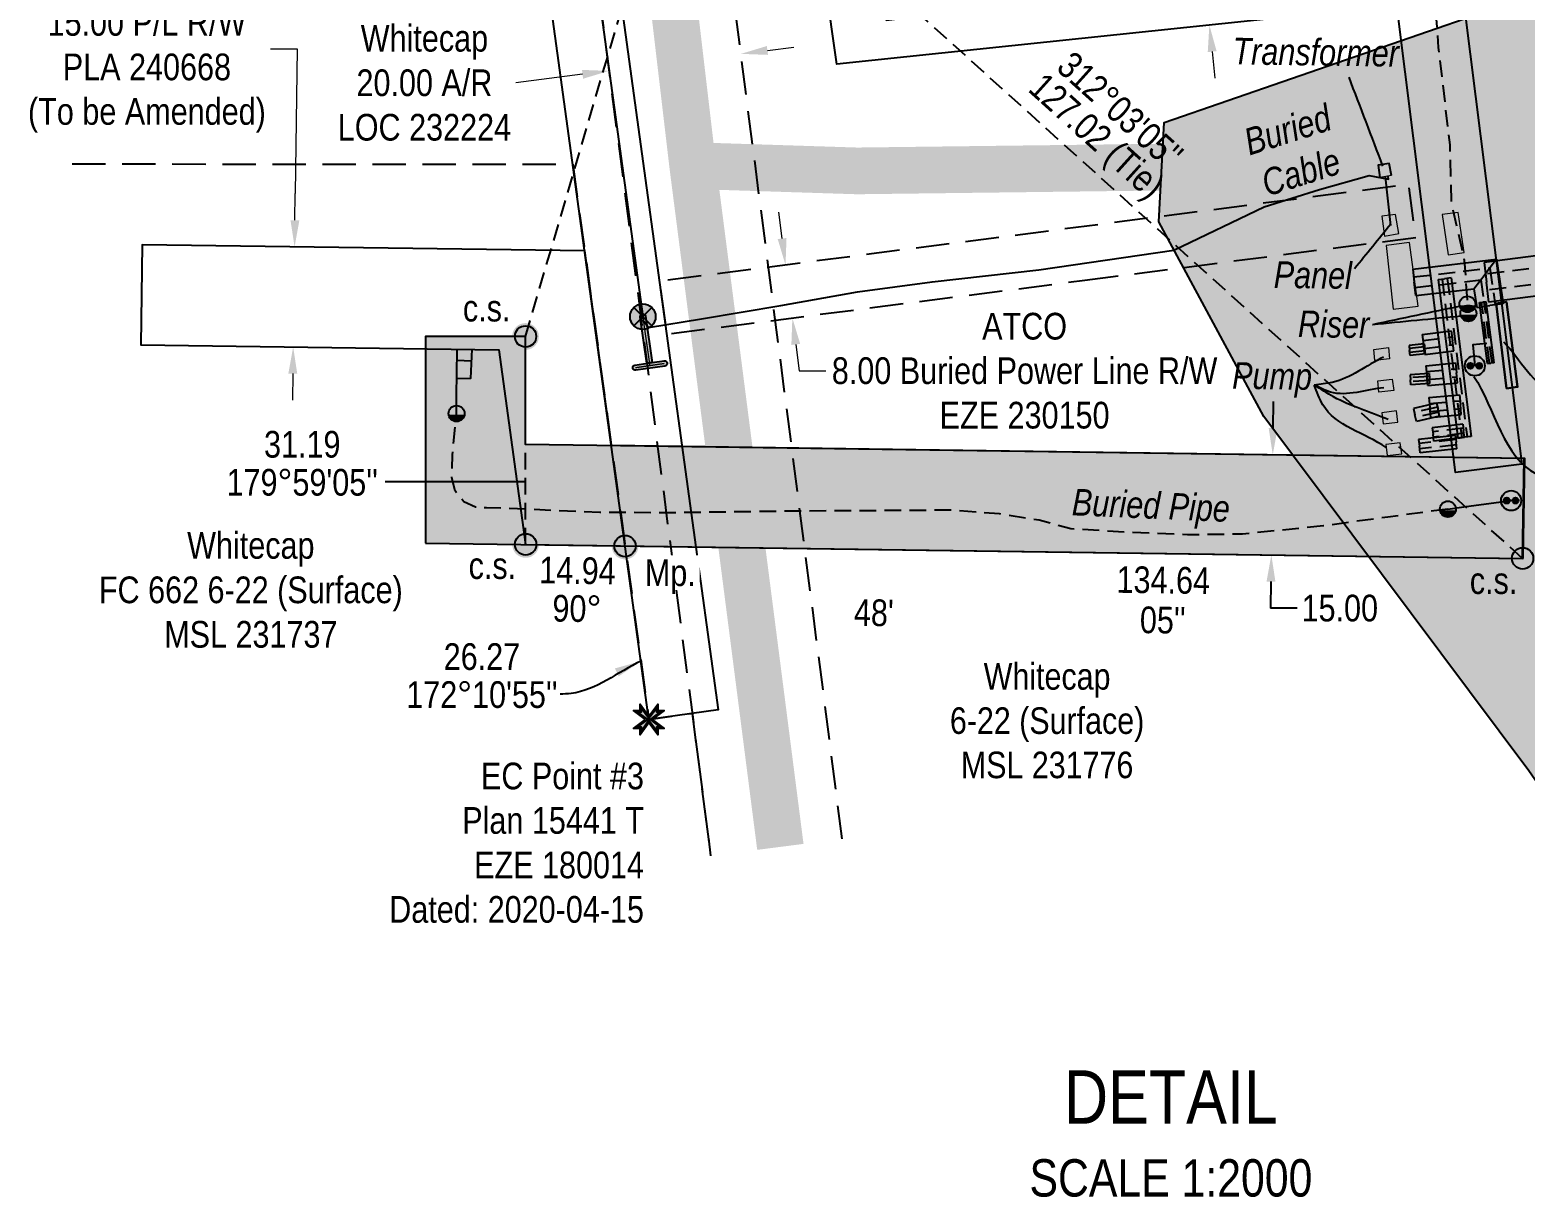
# Model space of a CAD drawing. Extents: x 504673 to 506635, y 6024637 to 6026394.
# Drawn here: x 505764 to 506324, y 6024768 to 6025205 of the extents above; entities that cross this region are included whole.
import ezdxf
from ezdxf.enums import TextEntityAlignment as Align

# ---------------------------------------------------------------- set-up
doc = ezdxf.new("R2010")
doc.units = 0
doc.header["$LTSCALE"] = 5
doc.header["$PDSIZE"] = 0.5
for name, pattern in [('DASHED4', [1.875, 1.25, -0.625]), ('foc-ACCESSROAD', [3.75, 2.5, -1.25]), ('foc-FLOWLINE', [3.75, 2.5, -1.25]), ('foc-TIELINE', [1.875, 1.25, -0.625]), ('foc-TRAV', [1.875, 1.25, -0.625]), ('POWERLINE5', [7.8, 2.4, -0.6, 0.6, -0.6, 0.6, -0.6, 2.4]), ('UG_PIPE', [1.875, 1.25, -0.625])]:
    doc.linetypes.add(name, pattern=pattern)
doc.layers.get('Defpoints').update_dxf_attribs({"color": 9})
for name, color, linetype in [('AS-CABLE', 224, 'foc-CABLE'), ('AS-PIPE-UG', 44, 'UG_PIPE'), ('AS-PIPE-UG-T', 44, 'Continuous'), ('AS-POWER', 104, 'foc-POWER'), ('AS-POWER-EXISTING', 72, 'POWERLINE5'), ('AS-POWER-EXISTING-ANC', 72, 'Continuous'), ('AS-ROADS', 254, 'Continuous'), ('AS-SYMBOL', 7, 'Continuous'), ('C-AR', 13, 'foc-ACCESSROAD'), ('C-RW', 13, 'Continuous'), ('C-WS', 13, 'foc-ACCESSROAD'), ('DETAIL-T', 7, 'Continuous'), ('F-EZE', 190, 'foc-FLOWLINE'), ('L-BD', 7, 'Continuous'), ('L-MON', 1, 'Continuous'), ('L-TIE', 7, 'foc-TIELINE'), ('P-PROPOSED', 10, 'Continuous'), ('P-PROPOSED-H', 21, 'Continuous'), ('P-TRAV', 4, 'foc-TRAV'), ('P-TXT', 4, 'Continuous')]:
    doc.layers.add(name, color=color, linetype=linetype)
for name, color, linetype, lineweight in [('AS-GENERAL', 48, 'Continuous', 18), ('C-AR-T', 13, 'Continuous', 9), ('C-RW-T', 13, 'Continuous', 9), ('C-WS-T', 13, 'Continuous', 9), ('F-EZE-T', 190, 'Continuous', 9), ('T-TEXT', 48, 'Continuous', 18)]:
    doc.layers.add(name, color=color, linetype=linetype, lineweight=lineweight)
for name, color, linetype, true_color in [('AS-PIPE-AG', 7, 'Continuous', 0x7d00fa), ('AS-PIPE-RACK', 7, 'Continuous', 0xc48aff), ('AS-STRUCTURE-H', 7, 'Continuous', 0xa8a8a8), ('AS-STRUCTURE-T', 7, 'Continuous', 0x454545)]:
    doc.layers.add(name, color=color, linetype=linetype, true_color=true_color)
doc.layers.add('AS-STRUCTURE', color=7, linetype='Continuous', lineweight=30, true_color=0x595959)
doc.styles.add('80CG', font='ARIALN.TTF', dxfattribs={"height": 10})
doc.styles.add('80L', font='ARIALN.TTF', dxfattribs={"height": 10})
doc.styles.add('foc-LtypeFont', font='ARIALN.TTF', dxfattribs={"height": 7.35})
doc.linetypes.add('foc-CABLE', pattern='A,2,-1,["C",foc-LtypeFont,S=0.2,R=0,X=-0.625,Y=-0.75],-1.24,8', length=12.24)
doc.linetypes.add('foc-POWER', pattern='A,6,-1,["P",foc-LtypeFont,S=0.2,R=0,X=-0.625,Y=-0.75],-1.24,4', length=12.24)
doc.dimstyles.new('Compass 5 000', dxfattribs={"dimscale": 5, "dimtxt": 9, "dimasz": 2, "dimexe": 0.2, "dimexo": 0.0625, "dimgap": 0.5, "dimtad": 0, "dimtih": 1, "dimtoh": 1, "dimzin": 0, "dimdsep": 46, "dimtxsty": '80CG', "dimcen": 0.1, "dimse1": 1, "dimse2": 1, "dimclrd": 256, "dimclrt": 256, "dimaunit": 1, "dimadec": 4, "dimazin": 0, "dimtfac": 0.06, "dimtofl": 0, "dimtmove": 0, "dimatfit": 1, "dimfxl": 0.2, "dimtolj": 1, "dimtzin": 0, "dimlwd": -1, "dimarcsym": 0})

# ---------------------------------------------------------------- blocks, each defined once
blk = doc.blocks.new('*D462')
at = {"layer": 'Defpoints', "color": 0, "transparency": 16777216}
for p in [(506058.45, 6025118.43), (506049.45, 6025097.1), (506061.01, 6025098.59)]:
    blk.add_point(p, dxfattribs=at)
at = {"layer": 'F-EZE-T', "transparency": 16777216}
for p, q in [((506045.61, 6025126.85), (506044.33, 6025136.77)), ((506050.73, 6025087.18), (506052.01, 6025077.27)), ((506052.01, 6025077.27), (506062.01, 6025077.27))]:
    blk.add_line(p, q, dxfattribs=at)
for points in [[(506047.26, 6025127.07), (506043.96, 6025126.64), (506046.89, 6025116.94)], [(506052.38, 6025087.4), (506049.08, 6025086.97), (506049.45, 6025097.1)]]:
    blk.add_solid(points, dxfattribs=at)
at = {"layer": 'F-EZE-T', "transparency": 16777216, "insert": (506136.5, 6025077.27), "char_height": 10, "attachment_point": 5, "style": '80CG'}
blk.add_mtext('\\A1;ATCO\\P8.00 Buried Power Line R/W\\PEZE 230150', dxfattribs=at)
blk = doc.blocks.new('RISER')
h = blk.add_hatch(color=255)
h.dxf.hatch_style = 1
edge = h.paths.add_edge_path()
edge.add_arc((0, 0), 0.7, 0, 360)
blk.add_hatch(color=13).paths.add_polyline_path([(0.58, -0.15), (-0.58, -0.15, 0.774597)])
at = {"color": 13}
blk.add_line((-0.58, -0.15), (0.58, -0.15), dxfattribs=at)
blk.add_circle((0, 0), 0.6, dxfattribs=at)
blk = doc.blocks.new('PIG')
h = blk.add_hatch(color=255)
h.dxf.hatch_style = 1
edge = h.paths.add_edge_path()
edge.add_arc((0, 0), 0.85, 0, 360)
at = {"layer": 'AS-SYMBOL'}
h = blk.add_hatch(color=13, dxfattribs=at)
h.dxf.hatch_style = 1
h.paths.add_polyline_path([(-0.1, 0, 1), (-0.55, 0, 1)])
h = blk.add_hatch(color=13, dxfattribs=at)
h.dxf.hatch_style = 1
h.paths.add_polyline_path([(0.1, 0, 1), (0.55, 0, 1)])
at = {"layer": 'AS-SYMBOL', "color": 13}
for centre, radius in [((0, 0), 0.75), ((-0.33, 0), 0.225), ((0.33, 0), 0.225)]:
    blk.add_circle(centre, radius, dxfattribs=at)
blk = doc.blocks.new('PLIA')
at = {"color": 255, "const_width": 1}
blk.add_lwpolyline([(-0.5, 0, 1), (0.5, 0, 1)], format="xyb", close=True, dxfattribs=at)
blk = doc.blocks.new('PLIAA')
blk.add_blockref('PLIA', (0, 0))
blk = doc.blocks.new('PLIB')
at = {"color": 1}
blk.add_circle((0, 0), 0.8, dxfattribs=at)
blk = doc.blocks.new('PLIBB')
blk.add_blockref('PLIB', (0, 0))
blk = doc.blocks.new('PLICC')
for name in ['PLIAA', 'PLIBB']:
    blk.add_blockref(name, (0, 0))
blk = doc.blocks.new('PLI')
blk.add_blockref('PLICC', (0, 0))
blk = doc.blocks.new('*D480')
at = {"layer": 'Defpoints', "color": 0, "transparency": 16777216}
for p in [(506166.54, 6025046.67), (506166.01, 6025009.2), (506228.99, 6025008.32)]:
    blk.add_point(p, dxfattribs=at)
at = {"layer": 'P-TXT', "transparency": 16777216}
for p, q in [((506229.66, 6025055.79), (506229.8, 6025065.79)), ((506228.85, 6024998.32), (506228.71, 6024988.32)), ((506238.71, 6024988.32), (506228.71, 6024988.32))]:
    blk.add_line(p, q, dxfattribs=at)
for points in [[(506227.99, 6025055.81), (506231.32, 6025055.77), (506229.52, 6025045.79)], [(506227.19, 6024998.34), (506230.52, 6024998.29), (506228.99, 6025008.32)]]:
    blk.add_solid(points, dxfattribs=at)
at = {"layer": 'P-TXT', "transparency": 16777216, "insert": (506254.65, 6024988.32), "char_height": 10, "attachment_point": 5, "style": '80CG'}
blk.add_mtext('\\A1;15.00', dxfattribs=at)
blk = doc.blocks.new('POWERPOLE')
h = blk.add_hatch(color=255)
edge = h.paths.add_edge_path()
edge.add_arc((0, 0), 0.96, 0, 360)
at = {"linetype": 'Continuous'}
for p, q in [((0.68, -0.68), (-0.68, 0.68)), ((-0.68, -0.68), (0.68, 0.68))]:
    blk.add_line(p, q, dxfattribs=at)
blk.add_circle((0, 0), 0.96, dxfattribs=at)
blk = doc.blocks.new('*U501')
h = blk.add_hatch(color=255)
h.dxf.hatch_style = 1
edge = h.paths.add_edge_path()
edge.add_arc((-0.53, 3.67), 0.2, 8.2022, 188.2022, ccw=False)
edge.add_line((-0.33, 3.7), (0.17, 0.23))
edge.add_line((0.17, 0.23), (-0.23, 0.17))
edge.add_line((-0.23, 0.17), (-0.73, 3.64))
h = blk.add_hatch(color=255)
h.dxf.hatch_style = 1
edge = h.paths.add_edge_path()
edge.add_arc((-1.09, -0.16), 0.2, 98.2022, 278.2022, ccw=False)
edge.add_line((-1.12, 0.04), (0.17, 0.23))
edge.add_line((0.17, 0.23), (1.06, 0.35))
edge.add_arc((1.09, 0.16), 0.2, -81.7978, 98.2022, ccw=False)
edge.add_line((1.12, -0.04), (-1.06, -0.35))
at = {"color": 255, "flags": 128}
blk.add_lwpolyline([(-0.73, 3.64, -1), (-0.33, 3.7), (0.17, 0.23), (-0.23, 0.17)], format="xyb", close=True, dxfattribs=at)
at = {"color": 72, "const_width": 0.1, "flags": 128}
for points in [[(-0.53, 3.67), (0, 0)], [(-1.09, -0.16), (1.09, 0.16)]]:
    blk.add_lwpolyline(points, dxfattribs=at)
at = {"color": 255}
blk.add_lwpolyline([(-1.06, -0.35, -1), (-1.12, 0.04), (0.17, 0.23), (1.06, 0.35, -1), (1.12, -0.04)], format="xyb", close=True, dxfattribs=at)
blk = doc.blocks.new('*D505')
at = {"layer": 'C-RW-T', "transparency": 16777216}
for p, q in [((506206.53, 6025294.89), (506196.53, 6025294.89)), ((506196.53, 6025294.89), (506201.07, 6025251.6)), ((506202.12, 6025241.65), (506201.07, 6025251.6)), ((506206.81, 6025196.91), (506207.85, 6025186.96))]:
    blk.add_line(p, q, dxfattribs=at)
for points in [[(506203.77, 6025241.82), (506200.46, 6025241.48), (506203.16, 6025231.7)], [(506208.46, 6025197.08), (506205.15, 6025196.73), (506205.76, 6025206.85)]]:
    blk.add_solid(points, dxfattribs=at)
at = {"layer": 'Defpoints', "color": 0, "transparency": 16777216}
for p in [(506196.34, 6025230.99), (506203.16, 6025231.7), (506198.94, 6025206.14)]:
    blk.add_point(p, dxfattribs=at)
at = {"layer": 'C-RW-T', "transparency": 16777216, "insert": (506245.62, 6025294.89), "char_height": 10, "attachment_point": 5, "style": '80CG'}
blk.add_mtext('\\A1;Whitecap\\P10.00 P/L R/W\\PPLA 240167', dxfattribs=at)
blk = doc.blocks.new('TEMP')
h = blk.add_hatch(color=255)
h.dxf.hatch_style = 1
h.paths.add_polyline_path([(0, 0.25), (-0.67, 1.15), (-0.67, 0.67), (-1.15, 0.67), (-0.25, 0), (-1.15, -0.67), (-0.67, -0.67), (-0.67, -1.15), (0, -0.25), (0.67, -1.15), (0.67, -0.67), (1.15, -0.67), (0.25, 0), (1.15, 0.67), (0.67, 0.67), (0.67, 1.15)])
h.paths.add_polyline_path([(0.57, 0.85), (0.57, 0.57), (0.85, 0.57), (0.08, 0), (0.85, -0.57), (0.57, -0.57), (0.57, -0.85), (0, -0.08), (-0.57, -0.85), (-0.57, -0.57), (-0.85, -0.57), (-0.08, 0), (-0.85, 0.57), (-0.57, 0.57), (-0.57, 0.85), (0, 0.08)], flags=16)
h = blk.add_hatch(color=1)
h.dxf.hatch_style = 1
h.paths.add_polyline_path([(0, 0.08), (-0.57, 0.85), (-0.57, 0.57), (-0.85, 0.57), (-0.08, 0), (-0.85, -0.57), (-0.57, -0.57), (-0.57, -0.85), (0, -0.08), (0.57, -0.85), (0.57, -0.57), (0.85, -0.57), (0.08, 0), (0.85, 0.57), (0.57, 0.57), (0.57, 0.85)])
at = {"color": 1}
for p, q in [((-0.08, 0), (0.08, 0)), ((0, 0.08), (0, -0.08))]:
    blk.add_line(p, q, dxfattribs=at)
at = {"color": 255, "flags": 128}
blk.add_lwpolyline([(-0.25, 0), (-1.15, 0.67), (-0.67, 0.67), (-0.67, 1.15), (0, 0.25), (0.67, 1.15), (0.67, 0.67), (1.15, 0.67), (0.25, 0), (1.15, -0.67), (0.67, -0.67), (0.67, -1.15), (0, -0.25), (-0.67, -1.15), (-0.67, -0.67), (-1.15, -0.67)], close=True, dxfattribs=at)
at = {"color": 1, "flags": 128}
blk.add_lwpolyline([(-0.08, 0), (-0.85, 0.57), (-0.57, 0.57), (-0.57, 0.85), (0, 0.08), (0.57, 0.85), (0.57, 0.57), (0.85, 0.57), (0.08, 0), (0.85, -0.57), (0.57, -0.57), (0.57, -0.85), (0, -0.08), (-0.57, -0.85), (-0.57, -0.57), (-0.85, -0.57)], close=True, dxfattribs=at)
blk = doc.blocks.new('*D509')
at = {"layer": 'C-AR-T', "transparency": 16777216}
for p, q in [((506040.09, 6025197.33), (506050.01, 6025198.61)), ((505970.8, 6025188.39), (505945.83, 6025185.16))]:
    blk.add_line(p, q, dxfattribs=at)
for points in [[(506039.88, 6025198.99), (506040.31, 6025195.68), (506030.18, 6025196.05)], [(505970.59, 6025190.04), (505971.02, 6025186.74), (505980.72, 6025189.67)]]:
    blk.add_solid(points, dxfattribs=at)
at = {"layer": 'Defpoints', "color": 0, "transparency": 16777216}
for p in [(506030.18, 6025196.05), (506032.42, 6025178.67), (505982.97, 6025172.28)]:
    blk.add_point(p, dxfattribs=at)
at = {"layer": 'C-AR-T', "transparency": 16777216, "insert": (505911.54, 6025185.16), "char_height": 10, "attachment_point": 5, "style": '80CG'}
blk.add_mtext('\\A1;Whitecap\\P20.00 A/R\\PLOC 232224', dxfattribs=at)
blk = doc.blocks.new('*D515')
at = {"layer": 'C-RW-T', "transparency": 16777216}
for p, q in [((505853.9, 6025197.99), (505863.9, 6025197.99)), ((505863.9, 6025197.99), (505863.15, 6025143.72)), ((505863.01, 6025133.72), (505863.15, 6025143.72)), ((505862.2, 6025076.24), (505862.06, 6025066.25))]:
    blk.add_line(p, q, dxfattribs=at)
for points in [[(505861.34, 6025133.74), (505864.67, 6025133.7), (505862.87, 6025123.72)], [(505860.54, 6025076.27), (505863.87, 6025076.22), (505862.34, 6025086.24)]]:
    blk.add_solid(points, dxfattribs=at)
at = {"layer": 'Defpoints', "color": 0, "transparency": 16777216}
for p in [(505862.87, 6025123.72), (505865.93, 6025123.68), (505865.41, 6025086.2)]:
    blk.add_point(p, dxfattribs=at)
at = {"layer": 'C-RW-T', "transparency": 16777216, "insert": (505807.52, 6025197.99), "char_height": 10, "attachment_point": 5, "style": '80CG'}
blk.add_mtext('\\A1;Whitecap\\P15.00 P/L R/W\\PPLA 240668\\P(To be Amended)', dxfattribs=at)

msp = doc.modelspace()

# ---------------------------------------------------------------- hatches: boundary and pattern name
at = {"layer": 'AS-ROADS'}
h = msp.add_hatch(color=256, dxfattribs=at)
h.dxf.hatch_style = 1
h.paths.add_polyline_path([(506569.951, 6024971.888), (506582.566, 6024950.043), (506592.338, 6024907.058), (506634.543, 6024879.225), (506613.168, 6024851.098), (506557.256, 6024823.828), (506468.688, 6024774.868), (506397.636, 6024823.4), (506325.456, 6024927.423), (506226.121, 6025060.128), (506186.788, 6025133.163), (506188.781, 6025170.358), (506308.168, 6025211.508), (506323.906, 6025279.883), (506335.376, 6025426.883), (506416.838, 6025446.323), (506481.883, 6025427.985), (506491.356, 6025386.37)])
at = {"layer": 'AS-STRUCTURE-H'}
h = msp.add_hatch(color=256, dxfattribs=at)
h.dxf.hatch_style = 1
h.paths.add_polyline_path([(506313.283, 6025102.55), (506317.106, 6025103.123), (506321.281, 6025071.273), (506317.188, 6025070.69)])
at = {"layer": 'P-PROPOSED-H'}
h = msp.add_hatch(color=256, dxfattribs=at)
h.dxf.hatch_style = 1
h.paths.add_polyline_path([(505911.971, 6025012.75), (506323.171, 6025006.998), (506323.695, 6025044.474), (505949.441, 6025049.709), (505949.431, 6025090.163), (505911.951, 6025090.153)])

# ---------------------------------------------------------------- linework, layer by layer
at = {"layer": 'AS-CABLE'}
msp.add_line((506271.651, 6025150, 2206.61), (506273.588, 6025131.728, 2206.032), dxfattribs=at)
at = {"layer": 'AS-CABLE', "flags": 128}
msp.add_lwpolyline([(505993.366, 6025096.338), (505995.496, 6025093.545), (506015.333, 6025096.75), (506045.118, 6025101.79), (506073.878, 6025106.888), (506101.901, 6025110.593), (506141.798, 6025115.173), (506192.376, 6025122.488), (506226.348, 6025138.775), (506247.003, 6025145.29), (506265.593, 6025150.43), (506272.838, 6025149.11), (506272.826, 6025150.153)], dxfattribs=at)
at = {"layer": 'AS-GENERAL', "flags": 128}
for points in [[(506271.403, 6025127.8), (506276.711, 6025128.703), (506275.578, 6025135.893), (506270.346, 6025135.195)], [(506301.281, 6025121.663), (506299.046, 6025136.628), (506293.023, 6025135.808), (506295.266, 6025120.805)], [(506280.821, 6025125.385), (506272.031, 6025124.24), (506274.708, 6025100.358), (506284.031, 6025101.543)], [(506267.353, 6025085.278), (506272.843, 6025086.013), (506273.328, 6025081.765), (506267.818, 6025081.123)], [(506268.881, 6025073.495), (506274.321, 6025074.11), (506274.881, 6025069.945), (506269.323, 6025069.263)], [(506270.343, 6025061.52), (506270.863, 6025057.438), (506276.388, 6025058.053), (506275.843, 6025062.283)]]:
    msp.add_lwpolyline(points, close=True, dxfattribs=at)
msp.add_lwpolyline([(506271.853, 6025049.655), (506272.411, 6025045.54), (506277.921, 6025046.193), (506277.296, 6025050.273), (506271.853, 6025049.655)], dxfattribs=at)
at = {"layer": 'AS-PIPE-AG', "flags": 128}
for points in [[(506273.963, 6025150.443), (506273.188, 6025155.023), (506269.003, 6025154.383), (506269.653, 6025149.77)], [(505923.568, 6025061.245), (505923.591, 6025067.93), (505923.761, 6025084.875)], [(505929.318, 6025085.383), (505928.858, 6025074.468), (505923.681, 6025074.295)], [(506309.798, 6025087.555), (506304.491, 6025087.018), (506305.256, 6025079.155)], [(505923.743, 6025081.275), (505929.223, 6025081.07)], [(506295.158, 6025025.45), (506301.083, 6025026.305), (506318.818, 6025028.668)]]:
    msp.add_lwpolyline(points, dxfattribs=at)
at = {"layer": 'AS-PIPE-RACK', "linetype": 'Continuous'}
for p, q in [((506399.395, 6025129.316), (506308.697, 6025117.933)), ((506281.967, 6025115.429), (506313.413, 6025119.079)), ((506308.697, 6025117.933), (506309.631, 6025110.496)), ((506313.413, 6025119.079), (506309.178, 6025113.557)), ((506313.413, 6025119.079), (506315.873, 6025102.445)), ((506281.967, 6025115.429), (506282.543, 6025110.465)), ((506304.943, 6025108.034), (506309.178, 6025113.557)), ((506401.262, 6025114.441), (506310.564, 6025103.058)), ((506283.12, 6025105.501), (506282.543, 6025110.465)), ((506283.12, 6025105.501), (506304.943, 6025108.034)), ((506291.465, 6025111.474), (506293.945, 6025111.784)), ((506291.465, 6025111.474), (506298.883, 6025052.082)), ((506296.424, 6025112.094), (506293.945, 6025111.784)), ((506296.424, 6025112.094), (506303.842, 6025052.702)), ((506304.943, 6025108.034), (506305.986, 6025100.983)), ((506310.564, 6025103.058), (506309.631, 6025110.496)), ((506305.986, 6025100.983), (506310.929, 6025101.714)), ((506307.041, 6025102.829), (506308.28, 6025102.99)), ((506310.017, 6025079.996), (506307.041, 6025102.829)), ((506309.519, 6025103.152), (506308.28, 6025102.99)), ((506312.495, 6025080.318), (506309.519, 6025103.152)), ((506315.873, 6025102.445), (506310.929, 6025101.714)), ((506285.577, 6025090.851), (506296.374, 6025092.235)), ((506285.577, 6025090.851), (506286.054, 6025087.133)), ((506296.374, 6025092.235), (506296.851, 6025088.518)), ((506286.267, 6025087.435), (506280.611, 6025086.767)), ((506280.611, 6025086.767), (506280.831, 6025084.906)), ((506281.05, 6025083.045), (506280.831, 6025084.906)), ((506286.531, 6025083.416), (506286.054, 6025087.133)), ((506286.267, 6025087.435), (506286.487, 6025085.573)), ((506286.707, 6025083.712), (506286.487, 6025085.573)), ((506286.531, 6025083.416), (506297.327, 6025084.8)), ((506297.327, 6025084.8), (506296.851, 6025088.518)), ((506286.707, 6025083.712), (506281.05, 6025083.045)), ((506286.887, 6025079.214), (506297.988, 6025080.278)), ((506286.887, 6025079.214), (506287.244, 6025075.483)), ((506297.988, 6025080.278), (506298.346, 6025076.547)), ((506310.017, 6025079.996), (506311.256, 6025080.157)), ((506312.495, 6025080.318), (506311.256, 6025080.157)), ((506288.194, 6025076.28), (506280.989, 6025075.83)), ((506280.989, 6025075.83), (506281.105, 6025073.96)), ((506281.222, 6025072.089), (506281.105, 6025073.96)), ((506287.601, 6025071.752), (506287.244, 6025075.483)), ((506288.194, 6025076.28), (506288.311, 6025074.41)), ((506288.428, 6025072.539), (506288.311, 6025074.41)), ((506298.703, 6025072.816), (506298.346, 6025076.547)), ((506288.428, 6025072.539), (506281.222, 6025072.089)), ((506287.601, 6025071.752), (506298.703, 6025072.816)), ((506287.996, 6025067.241), (506299.479, 6025068.341)), ((506299.479, 6025068.341), (506299.836, 6025064.61)), ((506290.94, 6025065.173), (506282.239, 6025063.217)), ((506282.239, 6025063.217), (506282.787, 6025060.779)), ((506287.996, 6025067.241), (506288.353, 6025063.51)), ((506288.711, 6025059.779), (506288.353, 6025063.51)), ((506290.94, 6025065.173), (506291.488, 6025062.735)), ((506292.036, 6025060.298), (506291.488, 6025062.735)), ((506300.194, 6025060.879), (506299.836, 6025064.61)), ((506283.335, 6025058.341), (506282.787, 6025060.779)), ((506292.036, 6025060.298), (506283.335, 6025058.341)), ((506288.711, 6025059.779), (506300.194, 6025060.879)), ((506300.74, 6025057.346), (506289.325, 6025055.904)), ((506300.74, 6025057.346), (506301.053, 6025054.867)), ((506297.962, 6025052.99), (506284.199, 6025051.531)), ((506284.199, 6025051.531), (506284.463, 6025049.046)), ((506289.325, 6025055.904), (506289.638, 6025053.425)), ((506289.951, 6025050.946), (506289.638, 6025053.425)), ((506301.366, 6025052.388), (506289.951, 6025050.946)), ((506297.962, 6025052.99), (506298.225, 6025050.505)), ((506298.883, 6025052.082), (506301.362, 6025052.392)), ((506301.366, 6025052.388), (506301.053, 6025054.867)), ((506303.842, 6025052.702), (506301.362, 6025052.392)), ((506284.726, 6025046.561), (506284.463, 6025049.046)), ((506298.489, 6025048.021), (506284.726, 6025046.561)), ((506298.489, 6025048.021), (506298.225, 6025050.505))]:
    msp.add_line(p, q, dxfattribs=at)
at = {"layer": 'AS-PIPE-RACK', "linetype": 'DASHED4'}
for p, q in [((506399.955, 6025124.854), (506309.258, 6025113.471)), ((506400.702, 6025118.904), (506310.004, 6025107.521)), ((506282.313, 6025112.451), (506310.872, 6025115.766)), ((506310.872, 6025115.766), (506312.907, 6025102.007)), ((506282.774, 6025108.48), (506307.484, 6025111.348)), ((506292.953, 6025111.66), (506300.37, 6025052.268)), ((506294.937, 6025111.908), (506302.354, 6025052.516)), ((506307.484, 6025111.348), (506308.952, 6025101.422)), ((506310.761, 6025080.092), (506307.784, 6025102.926)), ((506311.752, 6025080.222), (506308.776, 6025103.055)), ((506285.863, 6025088.62), (506296.66, 6025090.005)), ((506286.399, 6025086.318), (506280.743, 6025085.65)), ((506286.575, 6025084.829), (506280.919, 6025084.161)), ((506286.245, 6025085.646), (506297.041, 6025087.031)), ((506288.264, 6025075.158), (506281.059, 6025074.708)), ((506288.358, 6025073.661), (506281.152, 6025073.211)), ((506287.101, 6025076.976), (506298.203, 6025078.039)), ((506287.387, 6025073.991), (506298.488, 6025075.054)), ((506291.269, 6025063.711), (506282.567, 6025061.754)), ((506288.21, 6025065.003), (506299.693, 6025066.102)), ((506288.496, 6025062.018), (506299.979, 6025063.118)), ((506291.708, 6025061.76), (506283.006, 6025059.804)), ((506298.12, 6025051.499), (506284.357, 6025050.04)), ((506300.928, 6025055.859), (506289.513, 6025054.417)), ((506301.178, 6025053.876), (506289.763, 6025052.433)), ((506298.331, 6025049.511), (506284.568, 6025048.052))]:
    msp.add_line(p, q, dxfattribs=at)
at = {"layer": 'AS-PIPE-UG', "flags": 128}
for points in [[(506023.941, 6025461.915), (506043.781, 6025431.048), (506055.626, 6025387.378), (506058.718, 6025359.578), (506063.141, 6025322.433), (506063.033, 6025313.233), (506065.996, 6025300.69), (506070.708, 6025263.28), (506074.998, 6025225.673), (506078.631, 6025212.89), (506084.743, 6025208.64), (506109.903, 6025212.358), (506158.553, 6025217.693), (506197.973, 6025223.428), (506235.896, 6025226.458), (506246.338, 6025228.315), (506256.908, 6025229.95), (506277.746, 6025231.263), (506287.801, 6025229.033), (506289.663, 6025223.348), (506291.568, 6025198.44), (506295.846, 6025162.023), (506296.358, 6025140.868), (506301.293, 6025118.745), (506302.508, 6025102.248)], [(506295.123, 6025025.463), (506272.658, 6025022.48), (506248.543, 6025019.195), (506218.216, 6025016.068), (506197.526, 6025015.835), (506176.696, 6025016.723), (506153.793, 6025018.048), (506141.993, 6025021.298), (506127.066, 6025023.668), (506109.611, 6025025.06), (506086.283, 6025024.91), (506048.258, 6025024.695), (506005.756, 6025024.118), (505977.316, 6025024.163), (505941.991, 6025025.775), (505934.806, 6025025.89), (505930.633, 6025026.245), (505926.298, 6025028.16), (505923.021, 6025032.368), (505921.828, 6025037.203), (505922.086, 6025045.815), (505923.571, 6025061.228)]]:
    msp.add_lwpolyline(points, dxfattribs=at)
at = {"layer": 'AS-POWER', "flags": 128}
msp.add_lwpolyline([(505935.156, 6025469.214), (505943.773, 6025461.888), (505961.635, 6025330.329), (505976.646, 6025219.775), (505993.416, 6025097.595)], dxfattribs=at)
at = {"layer": 'AS-ROADS', "flags": 128}
msp.add_lwpolyline([(505963.77, 6025481.041, 17.5, 17.5, 0), (505976.556, 6025438.32, 17.5, 17.5, 0), (505990.664, 6025334.272, 17.5, 17.5, 0), (505992.531, 6025320.505, 17.5, 17.5, 0), (506012.098, 6025154.17, 17.5, 17.5, 0), (506037.706, 6024955.315, 17.5, 17.5, 0), (506044.957, 6024898.901, 0, 0, 0)], format="xyseb", dxfattribs=at)
msp.add_lwpolyline([(506569.951, 6024971.888), (506582.566, 6024950.043), (506592.338, 6024907.058), (506634.543, 6024879.225), (506613.168, 6024851.098), (506557.256, 6024823.828), (506468.688, 6024774.868), (506397.636, 6024823.4), (506325.456, 6024927.423), (506226.121, 6025060.128), (506186.788, 6025133.163), (506188.781, 6025170.358), (506308.168, 6025211.508), (506323.906, 6025279.883), (506335.376, 6025426.883), (506416.838, 6025446.323), (506481.883, 6025427.985), (506491.356, 6025386.37)], close=True, dxfattribs=at)
at = {"layer": 'AS-ROADS', "const_width": 17.5, "flags": 128}
msp.add_lwpolyline([(506193.023, 6025153.674), (506073.751, 6025152.195), (506012.098, 6025154.17)], dxfattribs=at)
at = {"layer": 'AS-STRUCTURE', "flags": 128}
msp.add_lwpolyline([(506313.283, 6025102.55), (506317.106, 6025103.123), (506321.281, 6025071.273), (506317.188, 6025070.69)], close=True, dxfattribs=at)
at = {"layer": 'C-AR', "flags": 128}
for points in [[(506068.154, 6024901.906), (506011.958, 6025337.165), (505993.342, 6025481.347), (505992.874, 6025484.887)], [(505942.564, 6025478.238), (505943.484, 6025477.038), (505962.475, 6025330.443), (506018.822, 6024895.515)]]:
    msp.add_lwpolyline(points, dxfattribs=at)
at = {"layer": 'C-RW', "flags": 128}
msp.add_lwpolyline([(506016.549, 6025501.983), (506054.738, 6025449.098), (506069.598, 6025344.995), (506087.501, 6025219.58), (506297.818, 6025241.628), (506322.846, 6025042.3), (506298.054, 6025039.188), (506276.076, 6025214.225), (506066.166, 6025192.22), (506044.839, 6025341.632), (506030.873, 6025439.466), (505996.292, 6025487.355)], dxfattribs=at)
msp.add_lwpolyline([(506323.434, 6025007.014), (506323.958, 6025044.491), (505981.623, 6025049.259), (505971.609, 6025122.2), (505805.775, 6025124.519), (505805.251, 6025087.042), (505939.434, 6025085.166), (505949.451, 6025012.225)], close=True, dxfattribs=at)
at = {"layer": 'C-RW-T'}
msp.add_line((506273.963, 6025150.443), (506269.653, 6025149.77), dxfattribs=at)
at = {"layer": 'C-WS', "flags": 128}
msp.add_lwpolyline([(505779.547, 6025154.795), (505846.481, 6025154.779), (505932.444, 6025154.758), (505967.14, 6025154.75), (505995.708, 6024946.67), (506011.906, 6024948.894), (506018.822, 6024895.515)], dxfattribs=at)
at = {"layer": 'F-EZE', "linetype": 'Continuous', "flags": 128}
msp.add_lwpolyline([(505940.034, 6025475.156), (505950.852, 6025466.275), (506021.7, 6024950.239), (505995.708, 6024946.67), (505926.258, 6025452.52), (505923.387, 6025454.877)], dxfattribs=at)
at = {"layer": 'F-EZE', "flags": 128}
msp.add_lwpolyline([(506159.129, 6025111.256), (506283.096, 6025127.254), (506280.536, 6025147.089), (505999.651, 6025110.839), (506002.371, 6025091.025), (506115.086, 6025105.572)], close=True, dxfattribs=at)
at = {"layer": 'L-TIE'}
for p, q in [((505949.431, 6025090.163), (506054.738, 6025449.098)), ((506323.171, 6025006.998), (506087.501, 6025219.58))]:
    msp.add_line(p, q, dxfattribs=at)
at = {"layer": 'P-PROPOSED', "flags": 128}
msp.add_lwpolyline([(505911.971, 6025012.75), (506323.171, 6025006.998), (506323.695, 6025044.474), (505949.441, 6025049.709), (505949.431, 6025090.163), (505911.951, 6025090.153)], close=True, dxfattribs=at)
at = {"layer": 'P-TRAV'}
msp.add_line((505949.451, 6025012.225), (505949.441, 6025049.709), dxfattribs=at)

# ---------------------------------------------------------------- block references
at = {"layer": 'AS-POWER-EXISTING', "xscale": 4.997323649999984, "yscale": 4.997323649999984, "zscale": 4.997323649999984}
msp.add_blockref('POWERPOLE', (505993.416, 6025097.595), dxfattribs=at)
at = {"layer": 'AS-POWER-EXISTING-ANC', "xscale": 4.997323649999984, "yscale": 4.997323649999984, "zscale": 4.997323649999984}
msp.add_blockref('*U501', (505996.061, 6025079.245), dxfattribs=at)
at = {"layer": 'AS-SYMBOL'}
for name, p, xscale, yscale, zscale in [('RISER', (506302.478, 6025102.253), 4.997323499999958, 4.997323499999958, 4.997323499999958), ('RISER', (506302.83, 6025098.826), 4.997323499999958, 4.997323499999958, 4.997323499999958), ('PIG', (506305.256, 6025079.155), 4.997323499999958, 4.997323499999958, 4.997323499999958), ('RISER', (505923.573, 6025061.253), 4.997323649999988, 4.997323649999988, 4.997323649999988), ('RISER', (506295.163, 6025025.455), 4.997323649999977, 4.997323649999977, 4.997323649999977), ('PIG', (506318.861, 6025028.648), 4.997323649999977, 4.997323649999977, 4.997323649999977)]:
    msp.add_blockref(name, p, dxfattribs=dict(at, xscale=xscale, yscale=yscale, zscale=zscale))
at = {"layer": 'L-MON'}
for name, p, xscale, yscale, zscale in [('PLI', (505949.431, 6025090.163), 4.997323649999984, 4.997323649999984, 4.997323649999984), ('PLI', (505949.451, 6025012.225), 4.997323649999984, 4.997323649999984, 4.997323649999984), ('PLI', (506323.171, 6025006.998), 4.997323649999977, 4.997323649999977, 4.997323649999977), ('TEMP', (505995.708, 6024946.67), 4.997323649999995, 4.997323649999995, 4.997323649999995)]:
    msp.add_blockref(name, p, dxfattribs=dict(at, xscale=xscale, yscale=yscale, zscale=zscale))

# ---------------------------------------------------------------- texts
at = {"layer": 'AS-CABLE', "insert": (506233.56, 6025172.436), "char_height": 9.99465, "width": 33.75177, "attachment_point": 2, "rotation": 17.50632, "style": '80L'}
msp.add_mtext('{\\fArial Narrow|b0|i1|c0|p34;Buried Cable}', dxfattribs=at)
at = {"layer": 'AS-PIPE-UG-T', "insert": (506184.084, 6025031.886), "char_height": 9.99465, "width": 59.00428, "attachment_point": 2, "rotation": 357.56028, "style": '80L'}
msp.add_mtext('{\\fArial Narrow|b0|i1|c0|p34;Buried Pipe}', dxfattribs=at)
at = {"layer": 'DETAIL-T', "color": 3, "insert": (506191.345, 6024791.431), "char_height": 19.98929, "width": 105.44912, "attachment_point": 5, "style": '80CG'}
msp.add_mtext('\\pxqc;DETAIL\\P{\\H0.7x;SCALE 1:2000}', dxfattribs=at)
at = {"layer": 'L-BD', "style": '80L'}
for s, height, rotation, p in [("312°03'05''", 9.99465, 317.9484, (506172.356, 6025175.006)), ('127.02 (Tie)', 9.99465, 317.9484, (506162.816, 6025164.43)), ('14.94', 9.9946, 359.10256, (505968.921, 6025002.458)), ('134.64', 9.9946, 359.20921, (506188.493, 6024998.886)), ('90°', 9.9946, 359.10256, (505968.698, 6024988.217)), ("48'", 9.9946, 359.10256, (506079.992, 6024986.66)), ("05''", 9.9946, 359.20921, (506188.286, 6024983.895))]:
    msp.add_text(s, height=height, rotation=rotation, dxfattribs=at).set_placement(p, align=Align.MIDDLE)
at = {"layer": 'L-BD', "insert": (505904.956, 6024975.206), "char_height": 9.99465, "width": 56.27723, "attachment_point": 1, "line_spacing_factor": 0.855, "style": '80L'}
msp.add_mtext("\\pxqc;26.27\\P172°10'55''", dxfattribs=at)
at = {"layer": 'L-MON', "attachment_point": 1, "style": '80L'}
for s, insert, char_height, width in [('\\pxqr;c.s.', (505926.85, 6025105.771), 9.9946, 16.9395), ('\\pxqr;c.s.', (505928.978, 6025009.297), 9.9946, 16.9395), ('\\pxqr;c.s.', (506304.251, 6025003.67), 9.9946, 16.9395), ('\\pxqr;EC Point #3\\PPlan 15441 T\\PEZE 180014\\PDated: 2020-04-15', (505898.721, 6024930.463), 9.99465, 95.10364)]:
    msp.add_mtext(s, dxfattribs=dict(at, insert=insert, char_height=char_height, width=width))
at = {"layer": 'T-TEXT', "char_height": 9.99465, "width": 28.79441, "attachment_point": 2, "rotation": 359.1988, "style": '80L'}
for s, insert in [('{\\fArial Narrow|b0|i1|c0|p34;Transformer}', (506245.701, 6025201.678)), ('{\\fArial Narrow|b0|i1|c0|p34;Panel}', (506244.616, 6025118.163)), ('{\\fArial Narrow|b0|i1|c0|p34;Riser}', (506252.409, 6025099.723)), ('{\\fArial Narrow|b0|i1|c0|p34;Pump}', (506229.339, 6025080.341))]:
    msp.add_mtext(s, dxfattribs=dict(at, insert=insert))

# ---------------------------------------------------------------- dimensions: what is measured, and where the dimension line sits
at = {"layer": 'C-AR-T'}
dim = msp.add_linear_dim(base=(506030.177, 6025196.054), p1=(505982.965, 6025172.284), p2=(506032.421, 6025178.67), angle=7.35681, text='Whitecap\\P20.00 A/R\\PLOC 232224', dimstyle='Compass 5 000', override={"dimtfillclr": 256}, dxfattribs=at)
dim.commit()
dim.dimension.update_dxf_attribs({"geometry": '*D509', "text_midpoint": (505911.543, 6025185.164), "dimtype": 161})
at = {"layer": 'C-RW-T'}
for base, p1, p2, angle, text, picture, middle in [((506203.158, 6025231.705), (506198.941, 6025206.139), (506196.336, 6025230.989), 95.98444, 'Whitecap\\P10.00 P/L R/W\\PPLA 240167', '*D505', (506208.256, 6025294.888)), ((505862.866, 6025123.72), (505865.406, 6025086.201), (505865.93, 6025123.677), 89.19884, 'Whitecap\\P15.00 P/L R/W\\PPLA 240668\\P(To be Amended)', '*D515', (505859.416, 6025197.994))]:
    dim = msp.add_linear_dim(base=base, p1=p1, p2=p2, angle=angle, text=text, dimstyle='Compass 5 000', override={"dimtmove": 1}, dxfattribs=at)
    dim.commit()
    dim.dimension.update_dxf_attribs({"geometry": picture, "text_midpoint": middle, "dimtype": 161})
at = {"layer": 'F-EZE-T'}
dim = msp.add_linear_dim(base=(506049.448, 6025097.101), p1=(506058.446, 6025118.427), p2=(506061.006, 6025098.592), angle=277.35369, text='ATCO\\P8.00 Buried Power Line R/W\\PEZE 230150', dimstyle='Compass 5 000', dxfattribs=at)
dim.commit()
dim.dimension.update_dxf_attribs({"geometry": '*D462', "text_midpoint": (506136.497, 6025077.265), "dimtype": 161})
at = {"layer": 'P-TXT', "color": 6}
dim = msp.add_linear_dim(base=(506228.992, 6025008.315), p1=(506166.536, 6025046.672), p2=(506166.012, 6025009.196), angle=269.19861, text='15.00', dimstyle='Compass 5 000', override={"dimtmove": 1, "dimtfillclr": 51}, dxfattribs=at)
dim.commit()
dim.dimension.update_dxf_attribs({"geometry": '*D480', "text_midpoint": (506241.242, 6024993.002), "dimtype": 161})

# ---------------------------------------------------------------- leaders
at = {"layer": 'AS-STRUCTURE-T', "path_type": 1}
msp.add_leader([(506315.978, 6025088.158), (506335.612, 6025069.134), (506337.403, 6025068.72)], dimstyle='Compass 5 000', dxfattribs=at)
at = {"layer": 'L-BD', "path_type": 1}
msp.add_leader([(505992.714, 6024968.48), (505966.52, 6024956.387), (505962.378, 6024956.068)], dimstyle='Compass 5 000', override={"dimgap": 0.5, "dimtad": 0}, dxfattribs=at)
at = {"layer": 'T-TEXT', "path_type": 1}
for points in [[(506270.829, 6025153.967), (506258.125, 6025187.294)], [(506273.775, 6025132.233), (506260.166, 6025115.536)], [(506299.861, 6025101.509), (506266.894, 6025094.551)], [(506300.12, 6025097.763), (506266.894, 6025094.551)], [(506271.038, 6025082.457), (506251.827, 6025072.957), (506245.048, 6025071.952)], [(506304.94, 6025075.219), (506328.304, 6025038.643), (506348.513, 6025034.321)], [(506272.049, 6025048.602), (506248.288, 6025064.569), (506245.048, 6025071.952)], [(506272.757, 6025059.011), (506252.332, 6025067.5), (506245.048, 6025071.952)], [(506271.139, 6025070.936), (506251.119, 6025069.319), (506245.048, 6025071.952)]]:
    msp.add_leader(points, dimstyle='Compass 5 000', override={"dimgap": 0.5, "dimtad": 0}, dxfattribs=at)

# ---------------------------------------------------------------- next in the draw order: texts
at = {"layer": 'C-WS-T', "attachment_point": 1, "rotation": 0.00178, "style": '80L', "bg_fill": 2}
for s, width, gutter_width, insert, char_height in [('\\pxqc;Whitecap\\PFC 662 6-22 (Surface)\\PMSL 231737', 113.31353, 124.933, (505789.815, 6025016.873), 9.99465), ('\\pxqc;Whitecap\\P6-22 (Surface)\\PMSL 231776', 81.93293, 49.973, (506103.964, 6024967.774), 9.9518)]:
    msp.add_mtext_dynamic_manual_height_columns(s, width=width, gutter_width=gutter_width, heights=[0], dxfattribs=dict(at, insert=insert, char_height=char_height))
at = {"layer": 'L-BD', "insert": (505837.609, 6025054.758), "char_height": 9.99465, "width": 56.27723, "attachment_point": 1, "line_spacing_factor": 0.855, "style": '80L', "bg_fill": 3, "box_fill_scale": 1.15, "bg_fill_color": 256, "bg_fill_true_color": 256, "bg_fill_transparency": 0}
msp.add_mtext("\\pxqc;31.19 179°59'05''", dxfattribs=at)
at = {"layer": 'L-MON', "insert": (505995.042, 6025006.641), "char_height": 9.9946, "width": 18.20757, "attachment_point": 1, "style": '80L', "bg_fill": 3, "box_fill_scale": 1.15, "bg_fill_color": 256, "bg_fill_true_color": 256, "bg_fill_transparency": 0}
msp.add_mtext('\\pxqr;Mp.', dxfattribs=at)

# ---------------------------------------------------------------- next in the draw order: block references
at = {"layer": 'L-MON', "color": 5, "xscale": 4.997323649999988, "yscale": 4.997323649999988, "zscale": 4.997323649999988}
msp.add_blockref('PLI', (505986.735, 6025011.641), dxfattribs=at)

# ---------------------------------------------------------------- next in the draw order: leaders
at = {"layer": 'L-BD', "path_type": 1}
msp.add_leader([(505949.445, 6025035.669), (505896.881, 6025035.669)], dimstyle='Compass 5 000', override={"dimgap": 0.5, "dimtad": 0}, dxfattribs=at)

doc.saveas('drawing.dxf')
